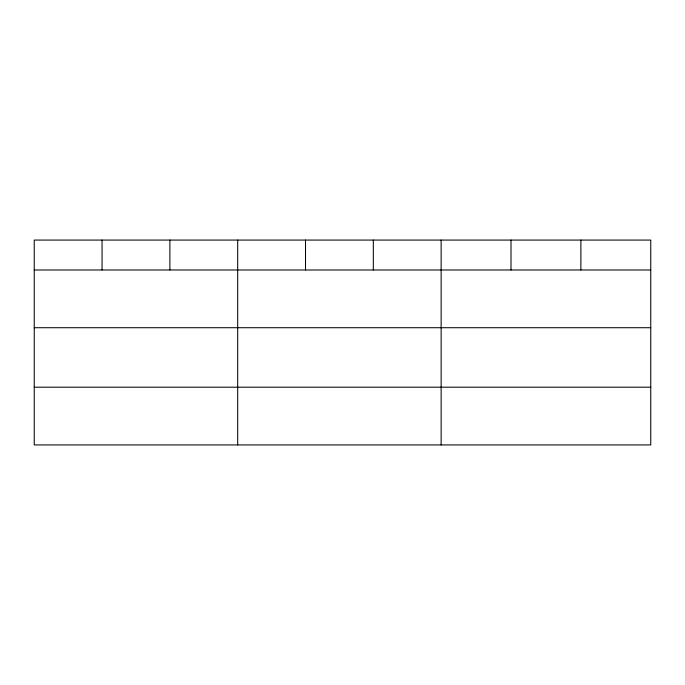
<?xml version="1.0" encoding="UTF-8"?>
<svg xmlns="http://www.w3.org/2000/svg" width="685" height="685" viewBox="0 0 685 685"><rect width="100%" height="100%" fill="white"/><g stroke="black" fill="none" stroke-linecap="round" stroke-linejoin="round"><path stroke-width="1.03" d="M650.75 327.713L650.75 240.075L34.25 240.075L34.25 444.925L650.75 444.925L650.75 327.713L34.25 327.713M34.25 269.984L650.75 269.984M34.25 387.196L650.75 387.196M580.88 240.075L580.88 269.984M511.01 240.075L511.01 269.984M441.14 240.075L441.14 444.925M373.325 240.075L373.325 269.984M305.51 240.075L305.51 269.984M237.695 240.075L237.695 444.925M169.88 240.075L169.88 269.984M102.065 240.075L102.065 269.984"/></g></svg>
